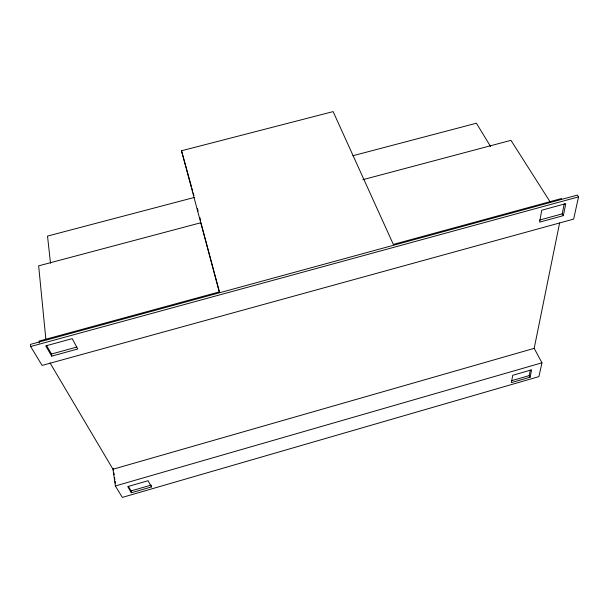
<?xml version="1.0" encoding="UTF-8"?>
<svg xmlns="http://www.w3.org/2000/svg" width="609" height="609" viewBox="0 0 609 609"><rect width="100%" height="100%" fill="white"/><g stroke="black" fill="none" stroke-linecap="round" stroke-linejoin="round"><path stroke-width="0.91" d="M50.045 362.949L112.985 469.242L115.367 485.959L122.325 497.401L538.919 376.598L541.964 362.812L534.184 348.348L559.595 223.039M530.081 377.215L531.596 369.846L512.709 375.304L511.423 382.619L530.081 377.215L529.236 375.601L530.363 370.066M563.325 215.639L565.791 203.642L541.728 210.227L539.635 222.14L563.325 215.639L562.191 213.873L564.261 203.718M578.55 196.859L573.648 219.103L42.105 365.415L30.633 346.536L30.45 344.382L577.37 195.093L578.55 196.859L30.633 346.536M128.362 486.271L131.057 490.907L151.116 485.099L151.428 486.941L131.346 492.757L127.753 486.591L148.101 480.707L151.428 486.941M511.499 380.739L529.236 375.601M112.985 469.242L534.184 348.348M115.367 485.959L541.964 362.812M46.444 345.318L51.499 354.019L76.589 347.13M539.452 220.108L562.191 213.873M51.719 356.136L77.754 348.987L72.227 338.634L45.736 345.882L51.719 356.136L51.499 354.019M561.681 198.481L393.338 244.415L333.123 111.599L181.505 150.766L219.263 291.917L39.136 341.07L39.311 342.958M362.857 179.693L510.951 140.336L550.247 202.074M194.461 197.415L47.517 236.079L50.501 263.21M352.916 155.721L476.398 123.224L490.656 146.617M181.505 150.766L191.409 186.438M191.919 188.265L192.68 191.013M193.19 192.84L193.951 195.588M197.4 208.392L198.138 211.14M199.851 217.542L200.589 220.283M219.522 292.206L200.924 222.719L38.649 265.844L45.85 339.152M131.057 490.907L131.346 492.757M113.274 468.359L113.54 470.201M113.936 472.972L114.195 474.822M114.591 477.593L114.857 479.443M115.124 481.285L115.383 483.135"/></g></svg>
